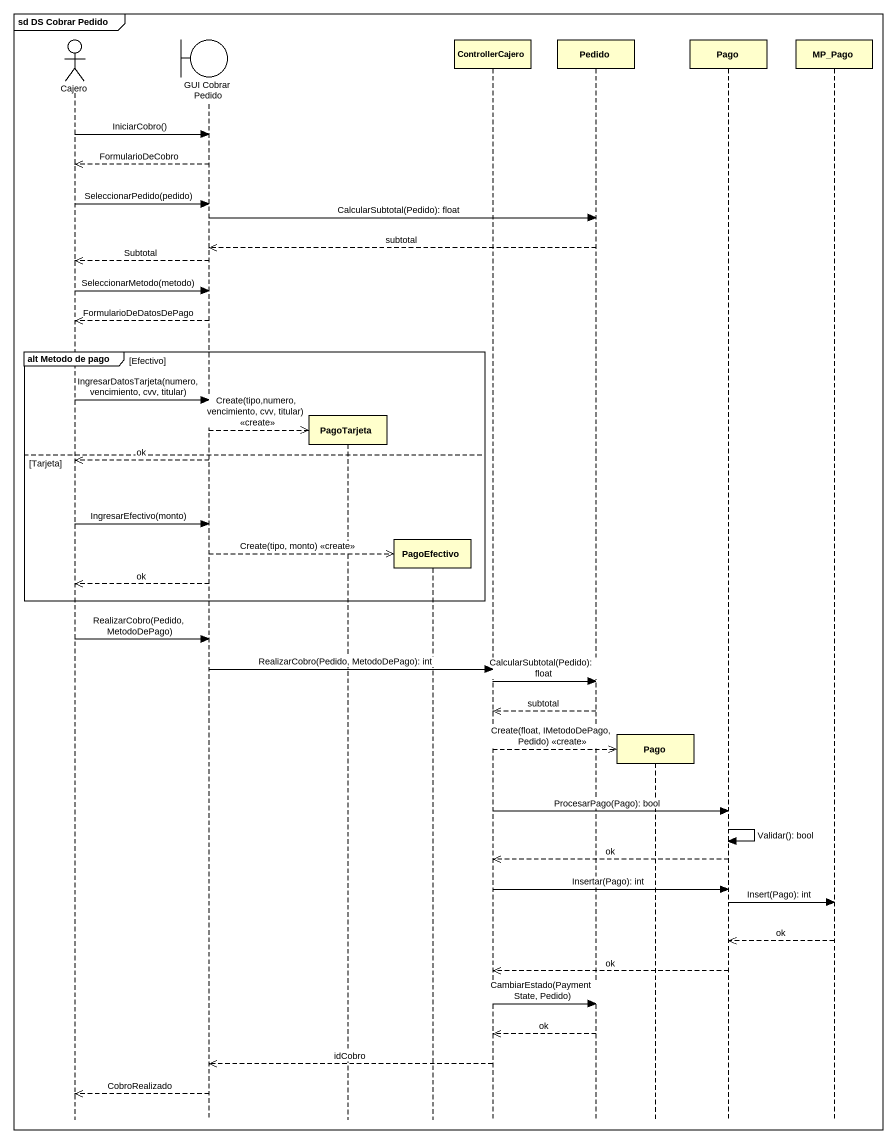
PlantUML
@startuml
mainframe sd DS Cobrar Pedido
hide footbox
actor Cajero
boundary "GUI Cobrar Pedido" as GUI_Cobrar_Pedido
participant PagoTarjeta
participant PagoEfectivo
participant ControllerCajero
participant Pedido
participant Pago
participant "Pago" as Pago_2
participant MP_Pago

Cajero -> GUI_Cobrar_Pedido : IniciarCobro()
GUI_Cobrar_Pedido -->> Cajero : FormularioDeCobro
Cajero -> GUI_Cobrar_Pedido : SeleccionarPedido(pedido)
GUI_Cobrar_Pedido -> Pedido : CalcularSubtotal(Pedido): float
Pedido -->> GUI_Cobrar_Pedido : subtotal
GUI_Cobrar_Pedido -->> Cajero : Subtotal
Cajero -> GUI_Cobrar_Pedido : SeleccionarMetodo(metodo)
GUI_Cobrar_Pedido -->> Cajero : FormularioDeDatosDePago
group alt Metodo de pago [Efectivo]
  Cajero -> GUI_Cobrar_Pedido : IngresarDatosTarjeta(numero, vencimiento, cvv, titular)
  GUI_Cobrar_Pedido -->> PagoTarjeta ** : Create(tipo,numero,vencimiento, cvv, titular) <<create>>
else Tarjeta
  GUI_Cobrar_Pedido -->> Cajero : ok
  Cajero -> GUI_Cobrar_Pedido : IngresarEfectivo(monto)
  GUI_Cobrar_Pedido -->> PagoEfectivo ** : Create(tipo, monto) <<create>>
  GUI_Cobrar_Pedido -->> Cajero : ok
end
Cajero -> GUI_Cobrar_Pedido : RealizarCobro(Pedido, MetodoDePago)
GUI_Cobrar_Pedido -> ControllerCajero : RealizarCobro(Pedido, MetodoDePago): int
ControllerCajero -> Pedido : CalcularSubtotal(Pedido): float
Pedido -->> ControllerCajero : subtotal
ControllerCajero -->> Pago ** : Create(float, IMetodoDePago, Pedido) <<create>>
ControllerCajero -> Pago_2 : ProcesarPago(Pago): bool
Pago_2 -> Pago_2 : Validar(): bool
Pago_2 -->> ControllerCajero : ok
ControllerCajero -> Pago_2 : Insertar(Pago): int
Pago_2 -> MP_Pago : Insert(Pago): int
MP_Pago -->> Pago_2 : ok
Pago_2 -->> ControllerCajero : ok
ControllerCajero -> Pedido : CambiarEstado(PaymentState, Pedido)
Pedido -->> ControllerCajero : ok
ControllerCajero -->> GUI_Cobrar_Pedido : idCobro
GUI_Cobrar_Pedido -->> Cajero : CobroRealizado
@enduml
